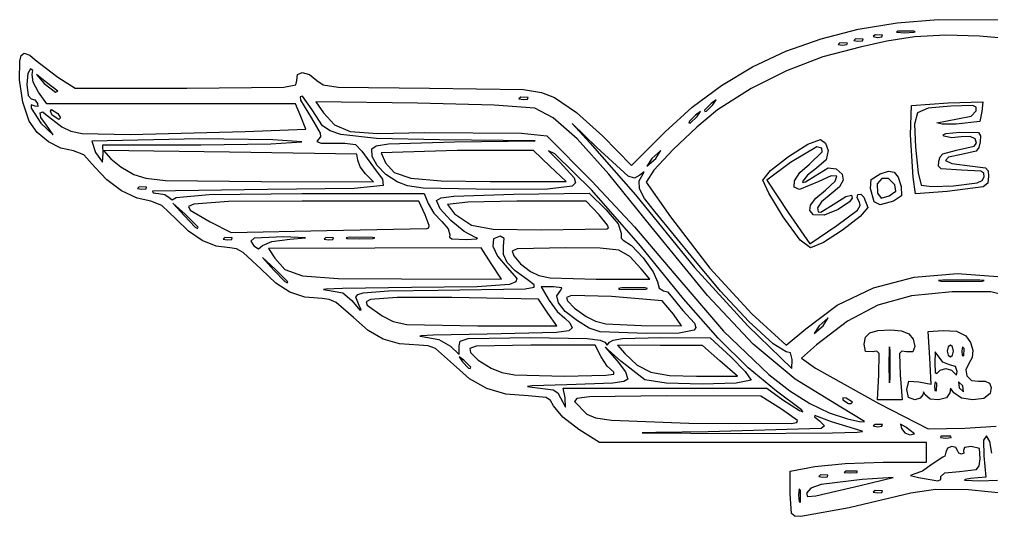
# Model space of a CAD drawing. Extents: x 6 to 135, y 1 to 35.
# Drawn here: x 6.2 to 72.2, y 1.5 to 35.3 of the extents above; entities that cross this region are included whole.
import ezdxf

# ---------------------------------------------------------------- set-up
doc = ezdxf.new("R2010")
doc.units = 0

msp = doc.modelspace()

# ---------------------------------------------------------------- linework, layer by layer
at = {"layer": 'Image'}
for p, q in [((63.166043, 34.58538), (65.817002, 35.022625)), ((65.817002, 35.022625), (68.595132, 35.250844)), ((68.595132, 35.250844), (72.80168, 35.232556)), ((60.644386, 33.939989), (63.166043, 34.58538)), ((65.886242, 34.464492), (65.774509, 34.381658)), ((65.774509, 34.381658), (66.346177, 34.344086)), ((66.944574, 34.459153), (65.886242, 34.464492)), ((66.346177, 34.344086), (66.958518, 34.375684)), ((67.039649, 34.412823), (66.944574, 34.459153)), ((66.944574, 34.459153), (66.944574, 34.459153)), ((66.958518, 34.375684), (67.039649, 34.412823)), ((58.254164, 33.087326), (60.644386, 33.939989)), ((62.98928, 33.928938), (62.874472, 33.8221)), ((62.874472, 33.8221), (63.149133, 33.769086)), ((63.496398, 33.908049), (62.98928, 33.928938)), ((63.149133, 33.769086), (63.460327, 33.801291)), ((65.122496, 33.772184), (63.303472, 33.377923)), ((63.460327, 33.801291), (63.496398, 33.90805)), ((63.496398, 33.90805), (63.496398, 33.908049)), ((64.312195, 34.193521), (64.197387, 34.086683)), ((64.197387, 34.086683), (64.472048, 34.033669)), ((64.819313, 34.172632), (64.312195, 34.193521)), ((64.472048, 34.033669), (64.783242, 34.065874)), ((64.783242, 34.065874), (64.819313, 34.172633)), ((64.819313, 34.172633), (64.819313, 34.172632)), ((66.993438, 34.06142), (65.122496, 33.772184)), ((69.116372, 34.171866), (66.993438, 34.06142)), ((71.406178, 34.113926), (69.116372, 34.171866)), ((73.777735, 33.898007), (71.406178, 34.113926)), ((55.997508, 32.028271), (58.254164, 33.087326)), ((63.303472, 33.377923), (60.77643, 32.709008)), ((61.930948, 33.664355), (61.81614, 33.557517)), ((61.81614, 33.557517), (62.090801, 33.504503)), ((62.438066, 33.643466), (61.930948, 33.664355)), ((62.090801, 33.504503), (62.401995, 33.536708)), ((62.401995, 33.536708), (62.438066, 33.643467)), ((62.438066, 33.643467), (62.438066, 33.643466)), ((6.17684, 31.153673), (6.193214, 32.423094)), ((6.193214, 32.423094), (6.303584, 32.811464)), ((6.303584, 32.811464), (6.488165, 32.954448)), ((6.488165, 32.954448), (6.873333, 32.824592)), ((6.873333, 32.824592), (7.245626, 32.512385)), ((7.245626, 32.512385), (8.78503, 31.321761)), ((60.77643, 32.709008), (58.291511, 31.761077)), ((6.93899, 31.896116), (6.757993, 31.585231)), ((7.076309, 31.782293), (6.93899, 31.896116)), ((7.046578, 31.508633), (7.076309, 31.782293)), ((53.876549, 30.763699), (55.997508, 32.028271)), ((58.291511, 31.761077), (55.889799, 30.55226)), ((6.402513, 29.633149), (6.17684, 31.153673)), ((6.757993, 31.585231), (6.682711, 30.837784)), ((7.109556, 30.99905), (7.046578, 31.508633)), ((8.005626, 30.972895), (7.344168, 31.499242)), ((7.344168, 31.499242), (7.848196, 30.90393)), ((8.78503, 31.321761), (9.961307, 30.573201)), ((24.95759, 30.800271), (25.015601, 31.102367)), ((25.015601, 31.102367), (25.060718, 31.505515)), ((25.060718, 31.505515), (25.391359, 31.639898)), ((25.391359, 31.639898), (25.878757, 31.505515)), ((25.878757, 31.505515), (26.394144, 31.102367)), ((26.394144, 31.102367), (26.820996, 30.806904)), ((6.682711, 30.837784), (6.763326, 30.083998)), ((7.469773, 30.318009), (7.109556, 30.99905)), ((7.848196, 30.90393), (8.619896, 30.308618)), ((8.777326, 30.377583), (8.005626, 30.972895)), ((9.961307, 30.573201), (17.557644, 30.573201)), ((17.557644, 30.573201), (24.137403, 30.64275)), ((24.137403, 30.64275), (24.95759, 30.800271)), ((26.820996, 30.806904), (27.827485, 30.648327)), ((27.827485, 30.648327), (34.041913, 30.570616)), ((34.041913, 30.570616), (40.428591, 30.484132)), ((40.428591, 30.484132), (41.64632, 30.29621)), ((51.893421, 29.294487), (53.876549, 30.763699)), ((55.889799, 30.55226), (53.612377, 29.10069)), ((6.763326, 30.083998), (6.980367, 29.845598)), ((6.980367, 29.845598), (7.229815, 29.784343)), ((7.229815, 29.784343), (7.411566, 29.544186)), ((8.041659, 29.514869), (7.469773, 30.318009)), ((8.619896, 30.308618), (8.777326, 30.377583)), ((8.777326, 30.377583), (8.777326, 30.377583)), ((25.4191, 30.044035), (25.243045, 29.986371)), ((25.243045, 29.986371), (25.266584, 29.764963)), ((25.266584, 29.764963), (26.030582, 28.540411)), ((26.07714, 29.116183), (25.4191, 30.044035)), ((40.235142, 29.960193), (40.120334, 29.853355)), ((40.120334, 29.853355), (40.394995, 29.800341)), ((40.74226, 29.939304), (40.235142, 29.960193)), ((40.394995, 29.800341), (40.706189, 29.832545)), ((40.706189, 29.832545), (40.74226, 29.939305)), ((40.74226, 29.939305), (40.74226, 29.939304)), ((41.64632, 30.29621), (42.533707, 29.938374)), ((42.533707, 29.938374), (44.031963, 28.930544)), ((53.513902, 29.779452), (53.183173, 29.548618)), ((53.283069, 29.448723), (53.513902, 29.779452)), ((6.8337, 28.348488), (6.402513, 29.633149)), ((6.982929, 29.438178), (6.975907, 29.223482)), ((6.975907, 29.223482), (7.632271, 28.212254)), ((7.246202, 29.361363), (6.982929, 29.438178)), ((7.428204, 29.32593), (7.246202, 29.361363)), ((7.411566, 29.544186), (7.428204, 29.32593)), ((16.48954, 29.514869), (8.041659, 29.514869)), ((8.283338, 29.013512), (8.349976, 29.136017)), ((8.349976, 29.136017), (8.794068, 28.859805)), ((24.93742, 29.514869), (16.48954, 29.514869)), ((25.289152, 28.654974), (24.93742, 29.514869)), ((26.778761, 28.022403), (26.07714, 29.116183)), ((33.2359, 29.570664), (26.319339, 29.64716)), ((26.319339, 29.64716), (26.840622, 28.915565)), ((38.42459, 29.435618), (33.2359, 29.570664)), ((41.186911, 29.218356), (38.42459, 29.435618)), ((42.440809, 28.574574), (41.186911, 29.218356)), ((50.050253, 27.621512), (51.893421, 29.294487)), ((53.612377, 29.10069), (52.200358, 27.934235)), ((53.183173, 29.548618), (52.720152, 29.085598)), ((52.720152, 29.085598), (52.759502, 28.988491)), ((52.871994, 29.020227), (53.283069, 29.448723)), ((53.283069, 29.448723), (53.283069, 29.448723)), ((66.714945, 27.404776), (66.798609, 29.394037)), ((66.798609, 29.394037), (69.275166, 29.577541)), ((67.930303, 29.210429), (67.195555, 28.908421)), ((69.472831, 29.352007), (67.930303, 29.210429)), ((69.275166, 29.577541), (71.637837, 29.64716)), ((70.962957, 29.398556), (69.472831, 29.352007)), ((71.180347, 29.280973), (70.962957, 29.398556)), ((71.190337, 29.043556), (71.180347, 29.280973)), ((71.637837, 29.64716), (71.565987, 29.002047)), ((7.577997, 28.910852), (7.767534, 28.961203)), ((7.624776, 28.581383), (7.577997, 28.910852)), ((8.006606, 28.058619), (7.624776, 28.581383)), ((7.767534, 28.961203), (7.953866, 28.8129)), ((7.953866, 28.8129), (9.063958, 27.961656)), ((8.391621, 28.738723), (8.283338, 29.013512)), ((8.847387, 28.456537), (8.391621, 28.738723)), ((8.391621, 28.738723), (8.391621, 28.738723)), ((8.794068, 28.859805), (8.964777, 28.563875)), ((8.964777, 28.563875), (8.847387, 28.456537)), ((25.640883, 27.795079), (25.289152, 28.654974)), ((26.030582, 28.540411), (26.619938, 27.5322)), ((26.840622, 28.915565), (27.590208, 28.083938)), ((44.068887, 27.132347), (42.440809, 28.574574)), ((44.031963, 28.930544), (45.809668, 27.319999)), ((52.124841, 28.754869), (51.696344, 28.343795)), ((51.761716, 28.191954), (52.224737, 28.654974)), ((52.45557, 28.985703), (52.124841, 28.754869)), ((52.224737, 28.654974), (52.45557, 28.985703)), ((52.224737, 28.654974), (52.224737, 28.654974)), ((52.759502, 28.988491), (52.871994, 29.020227)), ((67.195555, 28.908421), (66.999118, 28.134682)), ((68.519676, 28.218856), (69.915764, 28.505979)), ((69.915764, 28.505979), (70.856359, 28.672424)), ((70.856359, 28.672424), (71.190337, 29.043556)), ((71.565987, 29.002047), (71.433695, 28.307267)), ((7.390587, 27.572022), (6.8337, 28.348488)), ((7.632271, 28.212254), (8.472141, 27.398205)), ((8.472141, 27.398205), (8.006606, 28.058619)), ((8.006606, 28.058619), (8.006606, 28.058619)), ((9.063958, 27.961656), (9.669879, 27.661133)), ((21.519603, 27.632474), (25.640883, 27.795079)), ((27.283725, 27.671169), (26.778761, 28.022403)), ((27.590208, 28.083938), (28.656092, 27.645738)), ((45.420448, 26.542001), (43.724778, 28.190448)), ((43.724778, 28.190448), (44.933136, 26.875298)), ((52.200358, 27.934235), (50.601899, 26.406729)), ((51.696344, 28.343795), (51.664608, 28.231303)), ((51.664608, 28.231303), (51.761716, 28.191954)), ((66.999118, 28.134682), (67.071523, 26.577911)), ((68.87519, 28.139156), (68.519676, 28.218856)), ((69.837155, 28.13818), (68.87519, 28.139156)), ((71.433695, 28.307267), (69.837155, 28.13818)), ((8.141989, 26.933859), (7.390587, 27.572022)), ((9.669879, 27.661133), (10.438673, 27.49649)), ((10.438673, 27.49649), (13.69416, 27.435025)), ((18.412557, 27.133622), (11.106199, 26.971004)), ((13.69416, 27.435025), (21.519603, 27.632474)), ((23.39931, 27.075331), (18.412557, 27.133622)), ((26.493603, 27.107731), (26.394805, 26.944964)), ((26.637475, 27.274092), (26.493603, 27.107731)), ((26.619938, 27.5322), (26.637475, 27.274092)), ((28.004072, 27.423793), (27.283725, 27.671169)), ((30.428759, 27.160866), (28.004072, 27.423793)), ((28.656092, 27.645738), (30.531459, 27.503667)), ((34.728508, 27.074135), (30.428759, 27.160866)), ((30.531459, 27.503667), (33.709491, 27.560426)), ((33.709491, 27.560426), (40.282579, 27.52807)), ((40.282579, 27.52807), (42.004541, 27.345408)), ((42.004541, 27.345408), (45.066864, 24.262957)), ((46.231115, 24.729387), (44.068887, 27.132347)), ((45.809668, 27.319999), (47.762714, 25.331282)), ((47.762714, 25.331282), (50.050253, 27.621512)), ((59.744877, 26.770541), (60.598154, 27.083332)), ((60.598154, 27.083332), (60.943319, 26.834313)), ((66.903492, 24.538576), (66.714945, 27.404776)), ((68.953844, 27.409718), (69.115152, 27.490328)), ((69.021275, 27.313256), (68.953844, 27.409718)), ((69.517967, 27.208765), (69.021275, 27.313256)), ((69.115152, 27.490328), (70.086838, 27.5942)), ((70.167549, 27.262601), (69.517967, 27.208765)), ((70.086838, 27.5942), (71.343295, 27.556822)), ((70.766916, 27.300621), (70.167549, 27.262601)), ((71.109978, 27.131509), (70.766916, 27.300621)), ((71.2025, 26.850104), (71.109978, 27.131509)), ((71.343295, 27.556822), (71.48029, 27.348348)), ((71.48029, 27.348348), (71.456738, 26.932743)), ((8.994215, 26.496814), (8.141989, 26.933859)), ((9.853579, 26.323706), (8.994215, 26.496814)), ((11.106199, 26.971004), (11.34276, 26.209075)), ((11.863088, 26.141436), (11.84208, 26.736747)), ((11.84208, 26.736747), (18.499992, 26.736747)), ((18.499992, 26.736747), (23.260656, 26.795038)), ((23.260656, 26.795038), (25.357101, 26.935185)), ((25.357101, 26.935185), (23.39931, 27.075331)), ((26.394805, 26.944964), (26.683724, 26.844448)), ((26.683724, 26.844448), (28.293162, 26.849077)), ((28.293162, 26.849077), (29.022505, 26.763662)), ((29.022505, 26.763662), (29.449969, 26.292227)), ((30.127569, 26.453013), (30.411926, 26.66376)), ((30.138241, 25.929249), (30.127569, 26.453013)), ((30.411926, 26.66376), (31.255556, 26.798314)), ((31.255556, 26.798314), (35.746973, 26.935566)), ((41.210792, 27.012669), (34.728508, 27.074135)), ((35.746973, 26.935566), (41.210792, 27.012669)), ((44.933136, 26.875298), (48.046687, 23.340035)), ((47.537049, 24.5896), (45.420448, 26.542001)), ((58.42801, 25.937564), (59.744877, 26.770541)), ((60.353353, 26.604456), (58.559495, 25.533963)), ((60.701189, 26.511738), (60.353353, 26.604456)), ((60.724795, 26.257723), (60.701189, 26.511738)), ((60.943319, 26.834313), (61.118985, 26.33761)), ((67.071523, 26.577911), (67.235724, 24.828661)), ((69.846988, 26.357008), (71.049391, 26.643499)), ((71.049391, 26.643499), (71.2025, 26.850104)), ((71.375621, 26.54241), (71.190114, 26.305653)), ((71.456738, 26.932743), (71.375621, 26.54241)), ((10.549924, 26.049797), (9.853579, 26.323706)), ((11.315088, 25.199228), (10.549924, 26.049797)), ((11.34276, 26.209075), (11.827372, 25.546124)), ((11.827372, 25.546124), (11.863088, 26.141436)), ((11.863088, 26.141436), (11.863088, 26.141436)), ((20.459654, 26.235141), (11.879332, 26.354264)), ((11.879332, 26.354264), (12.389872, 25.780536)), ((12.389872, 25.780536), (13.061326, 25.232581)), ((29.10612, 26.095654), (20.459654, 26.235141)), ((29.172265, 25.678416), (29.10612, 26.095654)), ((29.449969, 26.292227), (30.424121, 24.972312)), ((30.473213, 25.322181), (30.138241, 25.929249)), ((35.929377, 26.339873), (30.759763, 26.190187)), ((30.759763, 26.190187), (31.04518, 25.507198)), ((41.098992, 26.339873), (35.929377, 26.339873)), ((42.213223, 25.288157), (41.098992, 26.339873)), ((42.554143, 26.117406), (42.132354, 26.328149)), ((42.132354, 26.328149), (42.864436, 25.564153)), ((45.077688, 23.658329), (42.554143, 26.117406)), ((49.148282, 25.810707), (48.801683, 25.281541)), ((48.801683, 25.281541), (49.412865, 25.810707)), ((49.759463, 26.339873), (49.148282, 25.810707)), ((50.601899, 26.406729), (49.293436, 24.999214)), ((49.412865, 25.810707), (49.759463, 26.339873)), ((49.412865, 25.810707), (49.412865, 25.810707)), ((57.2189, 24.987668), (58.42801, 25.937564)), ((59.859255, 25.410619), (60.724795, 26.257723)), ((61.118985, 26.33761), (60.98362, 25.707157)), ((68.642876, 25.61227), (68.732677, 25.914491)), ((68.732677, 25.914491), (68.931478, 26.119675)), ((68.931478, 26.119675), (69.846988, 26.357008)), ((69.305229, 25.896649), (69.099897, 25.673201)), ((70.18263, 26.07529), (69.305229, 25.896649)), ((71.190114, 26.305653), (70.18263, 26.07529)), ((12.107828, 24.348636), (11.315088, 25.199228)), ((13.061326, 25.232581), (13.958743, 24.720819)), ((29.327708, 25.242681), (29.172265, 25.678416)), ((29.701431, 24.752375), (29.327708, 25.242681)), ((31.065463, 24.719267), (30.473213, 25.322181)), ((31.04518, 25.507198), (31.630955, 24.858158)), ((43.327456, 24.23644), (42.213223, 25.288157)), ((42.864436, 25.564153), (43.864427, 24.487803)), ((58.559495, 25.533963), (56.95348, 24.33826)), ((59.210218, 24.839064), (59.859255, 25.410619)), ((60.343855, 25.14925), (59.715536, 24.666447)), ((60.249145, 24.629156), (61.120743, 25.166447)), ((60.98362, 25.707157), (60.343855, 25.14925)), ((61.120743, 25.166447), (61.673789, 25.104424)), ((61.673789, 25.104424), (62.072676, 24.733857)), ((68.63421, 25.282189), (68.642876, 25.61227)), ((68.808016, 25.103891), (68.63421, 25.282189)), ((70.183628, 25.016958), (68.808016, 25.103891)), ((69.099897, 25.673201), (69.534389, 25.465596)), ((69.534389, 25.465596), (70.576462, 25.334483)), ((70.576462, 25.334483), (71.813659, 25.167636)), ((71.813659, 25.167636), (71.997387, 24.960541)), ((13.958743, 24.720819), (14.754453, 24.461066)), ((14.754453, 24.461066), (16.09177, 24.313635)), ((30.230597, 24.22321), (29.701431, 24.752375)), ((30.424121, 24.972312), (30.835925, 24.387985)), ((31.847972, 24.207968), (31.065463, 24.719267)), ((31.630955, 24.858158), (32.771129, 24.473731)), ((32.771129, 24.473731), (34.829055, 24.289283)), ((43.864427, 24.487803), (43.964548, 24.15562)), ((49.087465, 21.203408), (46.231115, 24.729387)), ((47.97218, 24.459667), (47.537049, 24.5896)), ((48.330861, 24.676641), (47.97218, 24.459667)), ((48.276434, 24.277838), (48.55297, 24.758584)), ((48.624151, 24.889871), (48.330861, 24.676641)), ((48.55297, 24.758584), (48.624151, 24.889871)), ((49.293436, 24.999214), (48.751407, 24.192732)), ((56.688897, 24.32412), (57.2189, 24.987668)), ((58.850663, 24.282695), (59.210218, 24.839064)), ((59.715536, 24.666447), (59.383908, 24.248749)), ((59.588428, 24.207318), (60.249145, 24.629156)), ((61.330776, 24.625746), (60.50152, 24.244206)), ((61.716967, 24.602619), (61.330776, 24.625746)), ((61.604807, 24.250525), (61.716967, 24.602619)), ((62.072676, 24.733857), (62.148774, 24.327432)), ((64.04996, 24.372855), (64.662818, 24.767465)), ((64.770454, 24.445711), (64.468102, 24.086526)), ((64.662818, 24.767465), (65.222746, 24.936603)), ((65.221961, 24.451054), (64.770454, 24.445711)), ((65.651879, 24.019989), (65.221961, 24.451054)), ((65.222746, 24.936603), (65.610106, 24.870532)), ((65.610106, 24.870532), (65.880756, 24.535176)), ((65.880756, 24.535176), (66.090555, 23.896457)), ((67.072325, 23.398737), (66.903492, 24.538576)), ((67.235724, 24.828661), (67.438627, 23.988288)), ((71.507696, 24.935552), (70.183628, 25.016958)), ((71.710385, 24.795152), (71.507696, 24.935552)), ((71.593268, 24.316999), (71.720884, 24.553938)), ((71.720884, 24.553938), (71.710385, 24.795152)), ((72.034711, 24.598576), (71.979119, 24.13422)), ((71.997387, 24.960541), (72.034711, 24.598576)), ((13.117616, 23.612976), (12.107828, 24.348636)), ((14.306009, 23.874784), (14.191201, 23.767946)), ((14.813126, 23.853895), (14.306009, 23.874784)), ((14.777056, 23.747137), (14.813126, 23.853896)), ((14.813126, 23.853896), (14.813126, 23.853895)), ((16.09177, 24.313635), (22.623837, 24.22902)), ((22.623837, 24.22902), (30.230597, 24.22321)), ((30.901966, 23.974662), (28.921794, 23.757656)), ((30.835925, 24.387985), (30.901966, 23.974662)), ((32.554443, 23.933334), (31.847972, 24.207968)), ((33.602545, 23.778265), (32.554443, 23.933334)), ((34.829055, 24.289283), (38.168087, 24.240181)), ((38.168087, 24.240181), (43.327456, 24.23644)), ((43.729943, 23.93208), (42.052129, 23.724866)), ((43.964548, 24.15562), (43.729943, 23.93208)), ((45.066864, 24.262957), (47.970915, 21.15332)), ((48.302975, 23.741881), (48.276434, 24.277838)), ((48.751407, 24.192732), (50.405051, 21.826556)), ((57.093343, 23.435095), (56.688897, 24.32412)), ((56.95348, 24.33826), (58.421853, 22.133765)), ((58.827418, 23.861145), (58.850663, 24.282695)), ((59.187312, 23.694043), (58.827418, 23.861145)), ((60.50152, 24.244206), (59.187312, 23.694043)), ((59.383908, 24.248749), (59.414948, 24.163884)), ((59.414948, 24.163884), (59.588428, 24.207318)), ((60.939011, 23.645165), (61.604807, 24.250525)), ((61.901994, 23.884693), (61.332244, 23.405188)), ((62.148774, 24.327432), (61.901994, 23.884693)), ((64.000448, 23.755622), (64.04996, 24.372855)), ((64.468102, 24.086526), (64.485653, 23.456061)), ((65.721766, 23.587234), (65.651879, 24.019989)), ((65.651879, 24.019989), (65.651879, 24.019989)), ((66.090555, 23.896457), (66.110122, 23.254651)), ((67.438627, 23.988288), (68.183568, 23.895323)), ((68.183568, 23.895323), (69.650964, 23.943032)), ((71.652138, 23.866199), (69.222789, 23.566283)), ((69.650964, 23.943032), (71.261609, 24.15269)), ((71.261609, 24.15269), (71.593268, 24.316999)), ((71.979119, 24.13422), (71.652138, 23.866199)), ((14.17385, 23.095708), (13.117616, 23.612976)), ((14.191201, 23.767946), (14.465861, 23.714932)), ((14.465861, 23.714932), (14.777056, 23.747137)), ((23.037521, 23.702331), (15.207217, 23.575505)), ((15.207217, 23.575505), (15.267882, 23.472361)), ((15.267882, 23.472361), (15.618821, 23.42946)), ((15.618821, 23.42946), (16.06488, 23.344967)), ((16.06488, 23.344967), (16.354239, 23.141824)), ((16.354239, 23.141824), (16.557273, 22.986478)), ((16.557273, 22.986478), (16.819644, 23.141824)), ((16.819644, 23.141824), (19.074767, 23.358723)), ((19.074767, 23.358723), (25.395278, 23.42946)), ((28.921794, 23.757656), (23.037521, 23.702331)), ((25.395278, 23.42946), (33.683273, 23.42946)), ((38.422129, 23.694043), (33.602545, 23.778265)), ((33.683273, 23.42946), (33.94719, 22.735309)), ((34.524801, 22.951261), (34.827399, 23.120816)), ((34.827399, 23.120816), (35.701846, 23.239075)), ((35.701846, 23.239075), (39.761409, 23.369203)), ((42.052129, 23.724866), (38.422129, 23.694043)), ((39.761409, 23.369203), (44.882923, 23.441237)), ((44.882923, 23.441237), (46.036188, 22.310871)), ((48.366325, 19.860191), (45.077688, 23.658329)), ((48.046687, 23.340035), (52.037317, 18.402383)), ((48.656532, 23.074956), (48.302975, 23.741881)), ((58.065734, 21.833806), (57.093343, 23.435095)), ((60.289153, 23.09849), (60.939011, 23.645165)), ((61.332244, 23.405188), (60.670967, 22.858024)), ((61.642232, 22.794722), (62.331469, 23.228722)), ((62.331469, 23.228722), (62.721586, 23.305792)), ((62.721586, 23.305792), (62.761081, 23.107103)), ((63.103449, 23.128439), (63.147863, 23.362046)), ((63.25558, 22.825708), (63.103449, 23.128439)), ((63.147863, 23.362046), (63.339438, 23.375185)), ((63.339438, 23.375185), (63.562378, 23.168877)), ((63.562378, 23.168877), (63.828588, 22.460498)), ((64.258935, 22.852689), (64.000448, 23.755622)), ((64.485653, 23.456061), (64.729177, 23.102455)), ((64.729177, 23.102455), (65.272949, 23.255209)), ((65.272949, 23.255209), (65.721766, 23.587234)), ((66.110122, 23.254651), (65.56289, 22.904271)), ((69.222789, 23.566283), (67.072325, 23.398737)), ((15.105927, 22.900294), (14.17385, 23.095708)), ((15.84861, 22.600318), (15.105927, 22.900294)), ((16.800278, 21.700426), (15.84861, 22.600318)), ((17.464468, 21.990898), (16.604573, 22.768003)), ((16.604573, 22.768003), (17.381678, 21.908108)), ((18.02699, 22.70803), (17.67432, 22.538813)), ((17.67432, 22.538813), (17.786047, 22.291825)), ((20.388602, 22.87177), (18.02699, 22.70803)), ((25.397051, 22.900294), (20.388602, 22.87177)), ((33.307587, 22.900294), (25.397051, 22.900294)), ((33.749184, 21.974254), (33.307587, 22.900294)), ((33.94719, 22.735309), (34.33088, 22.089869)), ((34.764309, 22.390247), (34.524801, 22.951261)), ((36.64141, 22.834619), (35.257674, 22.676718)), ((35.257674, 22.676718), (35.748988, 22.033364)), ((39.968265, 22.900294), (36.64141, 22.834619)), ((44.678859, 22.900294), (39.968265, 22.900294)), ((45.576411, 21.974254), (44.678859, 22.900294)), ((49.361041, 22.201307), (48.656532, 23.074956)), ((59.890947, 22.257421), (59.939646, 22.635586)), ((59.939646, 22.635586), (60.289153, 23.09849)), ((60.670967, 22.858024), (60.394867, 22.437274)), ((60.638835, 22.146512), (61.642232, 22.794722)), ((62.586743, 22.859839), (61.817517, 22.334496)), ((62.761081, 23.107103), (62.586743, 22.859839)), ((63.11139, 22.291928), (63.313998, 22.597477)), ((63.313998, 22.597477), (63.25558, 22.825708)), ((63.828588, 22.460498), (63.308452, 21.854223)), ((64.656009, 22.649817), (64.258935, 22.852689)), ((64.258935, 22.852689), (64.258935, 22.852689)), ((65.56289, 22.904271), (64.656009, 22.649817)), ((17.381678, 21.908108), (18.124659, 21.142325)), ((18.324363, 21.131004), (17.464468, 21.990898)), ((17.786047, 22.291825), (19.139606, 21.505905)), ((34.016843, 21.255203), (33.749184, 21.974254)), ((34.33088, 22.089869), (34.882766, 21.512831)), ((35.49606, 21.584091), (34.764309, 22.390247)), ((35.748988, 22.033364), (36.897253, 21.279765)), ((46.144329, 21.280299), (45.576411, 21.974254)), ((46.036188, 22.310871), (46.859217, 21.353549)), ((52.022471, 18.931549), (49.361041, 22.201307)), ((50.405051, 21.826556), (53.0895, 18.339539)), ((59.21946, 20.258145), (58.065734, 21.833806)), ((58.065734, 21.833806), (58.065734, 21.833806)), ((58.421853, 22.133765), (59.890227, 20.00213)), ((60.143515, 21.96496), (59.890947, 22.257421)), ((60.855807, 21.959594), (60.143515, 21.96496)), ((60.394867, 22.437274), (60.44663, 22.181602)), ((60.44663, 22.181602), (60.638835, 22.146512)), ((61.817517, 22.334496), (60.855807, 21.959594)), ((61.718954, 21.237941), (63.11139, 22.291928)), ((63.308452, 21.854223), (62.113037, 20.933876)), ((17.672986, 20.853125), (16.800278, 21.700426)), ((18.124659, 21.142325), (18.278933, 21.053475)), ((19.139606, 21.505905), (20.573318, 20.772973)), ((33.992093, 21.091461), (34.016843, 21.255203)), ((34.882766, 21.512831), (35.315979, 21.032475)), ((36.402578, 20.834314), (35.49606, 21.584091)), ((36.897253, 21.279765), (38.35732, 21.006631)), ((46.196893, 21.094586), (46.144329, 21.280299)), ((46.859217, 21.353549), (47.06916, 20.717484)), ((47.970915, 21.15332), (50.652714, 18.005509)), ((52.930033, 16.495393), (49.087465, 21.203408)), ((59.890227, 20.00213), (61.718954, 21.237941)), ((18.591242, 20.234029), (17.672986, 20.853125)), ((18.278933, 21.053475), (18.324363, 21.131004)), ((18.324363, 21.131004), (18.324363, 21.131004)), ((20.573318, 20.772973), (27.055601, 20.898544)), ((27.055601, 20.898544), (33.864333, 21.036164)), ((33.864333, 21.036164), (33.992093, 21.091461)), ((33.864333, 21.036164), (33.864333, 21.036164)), ((35.315979, 21.032475), (35.414353, 20.619484)), ((35.414353, 20.619484), (35.406677, 20.445484)), ((37.166387, 20.442436), (36.402578, 20.834314)), ((38.35732, 21.006631), (41.659747, 20.957359)), ((38.850201, 20.519047), (38.399723, 20.334721)), ((39.110703, 20.3667), (38.850201, 20.519047)), ((41.659747, 20.957359), (46.091335, 21.023505)), ((46.091335, 21.023504), (46.196893, 21.094586)), ((46.091335, 21.023505), (46.091335, 21.023504)), ((47.06916, 20.717484), (47.057768, 20.390476)), ((62.113037, 20.933876), (60.802387, 20.09304)), ((19.534151, 19.85435), (18.591242, 20.234029)), ((20.480821, 19.725298), (19.534151, 19.85435)), ((20.126835, 20.435205), (20.012027, 20.328367)), ((20.012027, 20.328367), (20.286687, 20.275353)), ((20.633952, 20.414316), (20.126835, 20.435205)), ((20.286687, 20.275353), (20.597882, 20.307558)), ((20.597882, 20.307558), (20.633952, 20.414317)), ((20.633952, 20.414317), (20.633952, 20.414316)), ((22.129402, 20.388877), (21.910892, 20.193984)), ((21.910892, 20.193984), (22.1072, 19.864671)), ((22.1072, 19.864671), (22.410003, 19.667438)), ((24.12314, 20.469019), (22.129402, 20.388877)), ((22.410003, 19.667438), (22.686607, 19.882867)), ((22.686607, 19.882867), (23.330778, 20.160528)), ((23.330778, 20.160528), (24.542063, 20.32673)), ((25.625231, 20.413064), (24.12314, 20.469019)), ((24.542063, 20.326729), (25.625231, 20.413064)), ((24.542063, 20.32673), (24.542063, 20.326729)), ((27.005992, 20.435205), (26.891185, 20.328367)), ((26.891185, 20.328367), (27.165845, 20.275353)), ((27.51311, 20.414316), (27.005992, 20.435205)), ((27.165845, 20.275353), (27.47704, 20.307558)), ((27.47704, 20.307558), (27.51311, 20.414317)), ((27.51311, 20.414317), (27.51311, 20.414316)), ((28.581692, 20.446214), (28.371235, 20.404431)), ((28.371235, 20.404431), (28.437373, 20.369808)), ((28.437373, 20.369808), (29.304557, 20.33645)), ((30.16919, 20.443516), (28.581692, 20.446214)), ((29.304557, 20.33645), (30.213386, 20.366788)), ((30.324602, 20.401109), (30.16919, 20.443516)), ((30.16919, 20.443516), (30.16919, 20.443516)), ((30.213386, 20.366788), (30.324602, 20.401109)), ((35.406677, 20.445484), (35.56722, 20.339073)), ((35.56722, 20.339073), (36.522746, 20.290496)), ((36.522746, 20.290496), (37.226808, 20.349991)), ((37.302718, 20.394588), (37.166387, 20.442436)), ((37.226808, 20.349991), (37.302718, 20.394588)), ((38.399723, 20.334721), (38.343983, 19.850267)), ((38.343983, 19.850267), (38.660039, 19.168467)), ((39.057544, 19.284196), (39.06781, 19.846928)), ((39.06781, 19.846928), (39.110703, 20.3667)), ((47.057768, 20.390476), (47.199295, 20.254464)), ((47.199295, 20.254464), (47.768334, 19.892955)), ((47.768334, 19.892955), (48.550216, 19.053417)), ((51.288393, 16.26491), (48.366325, 19.860191)), ((59.936548, 19.725298), (59.21946, 20.258145)), ((60.802387, 20.09304), (59.936548, 19.725298)), ((20.91548, 19.655404), (20.480821, 19.725298)), ((21.373189, 19.417834), (20.91548, 19.655404)), ((22.602026, 18.272353), (21.373189, 19.417834)), ((30.321064, 19.708095), (23.098748, 19.688532)), ((23.098748, 19.688532), (23.527583, 19.034046)), ((37.54338, 19.727659), (30.321064, 19.708095)), ((38.237062, 18.668146), (37.54338, 19.727659)), ((38.660039, 19.168467), (39.324947, 18.392105)), ((39.317592, 18.725172), (39.057544, 19.284196)), ((40.006759, 19.654787), (39.663269, 19.493163)), ((39.663269, 19.493163), (39.763163, 19.181974)), ((39.763163, 19.181974), (40.216158, 18.647258)), ((43.299249, 19.725298), (40.006759, 19.654787)), ((45.630928, 19.710187), (43.299249, 19.725298)), ((46.907438, 19.566667), (45.630928, 19.710187)), ((47.659774, 19.147459), (46.907438, 19.566667)), ((23.549877, 18.286736), (22.689982, 19.063841)), ((22.689982, 19.063841), (23.467087, 18.203946)), ((23.527583, 19.034046), (24.213246, 18.251927)), ((38.930745, 17.608633), (38.237062, 18.668146)), ((39.856204, 18.158229), (39.317592, 18.725172)), ((40.216158, 18.647258), (40.896949, 18.124631)), ((48.41893, 18.305287), (47.659774, 19.147459)), ((48.550216, 19.053417), (49.242279, 18.103336)), ((53.806561, 16.791258), (52.022471, 18.931549)), ((23.591557, 17.333218), (22.602026, 18.272353)), ((23.467087, 18.203946), (24.210068, 17.438163)), ((24.409772, 17.426842), (23.549877, 18.286736)), ((24.213246, 18.251927), (25.417752, 17.83077)), ((39.324947, 18.392105), (39.96883, 17.644576)), ((40.681626, 17.571741), (39.856204, 18.158229)), ((40.896949, 18.124631), (41.462647, 17.857396)), ((41.462647, 17.857396), (42.233864, 17.701327)), ((49.01249, 17.608644), (48.41893, 18.305287)), ((49.242279, 18.103336), (49.541857, 17.410197)), ((50.652714, 18.005509), (54.025069, 14.06338)), ((52.037317, 18.402383), (55.673661, 14.425257)), ((53.0895, 18.339539), (55.952916, 15.236776)), ((66.968277, 17.733941), (69.918047, 17.980049)), ((69.918047, 17.980049), (73.26165, 17.727472)), ((24.544424, 16.721431), (23.591557, 17.333218)), ((24.210068, 17.438163), (24.364342, 17.349313)), ((24.364342, 17.349313), (24.409772, 17.426842)), ((24.409772, 17.426842), (24.409772, 17.426842)), ((25.417752, 17.83077), (27.828597, 17.657545)), ((27.828597, 17.657545), (32.133277, 17.619227)), ((32.133277, 17.619227), (38.930745, 17.608633)), ((39.483533, 17.249114), (37.290278, 17.084753)), ((39.903503, 17.410397), (39.483533, 17.249114)), ((39.96883, 17.644576), (39.903503, 17.410397)), ((41.14506, 17.215465), (40.681626, 17.571741)), ((41.144646, 17.047384), (41.14506, 17.215465)), ((42.233864, 17.701327), (45.376225, 17.609623)), ((45.376225, 17.609623), (49.01249, 17.608644)), ((49.541857, 17.410197), (49.65481, 16.980799)), ((64.209643, 17.00635), (66.968277, 17.733941)), ((68.925861, 17.53853), (68.636215, 17.500052)), ((68.636215, 17.500052), (68.77662, 17.468542)), ((68.77662, 17.468542), (70.18263, 17.439432)), ((71.4394, 17.53853), (68.925861, 17.53853)), ((70.18263, 17.439432), (71.588641, 17.468542)), ((71.729046, 17.500052), (71.4394, 17.53853)), ((71.4394, 17.53853), (71.4394, 17.53853)), ((71.588641, 17.468542), (71.729046, 17.500052)), ((25.561099, 16.388815), (24.544424, 16.721431)), ((27.005639, 16.926464), (26.840105, 16.905532)), ((26.840105, 16.905532), (26.967591, 16.885165)), ((26.967591, 16.885165), (28.147763, 16.679203)), ((28.119913, 16.967636), (27.005639, 16.926464)), ((32.810282, 17.030525), (28.119913, 16.967636)), ((28.147763, 16.679203), (28.759624, 16.140359)), ((29.030448, 16.383325), (29.164828, 16.560246)), ((29.164828, 16.560246), (29.541935, 16.682806)), ((29.541935, 16.682806), (31.252728, 16.808548)), ((31.252728, 16.808548), (34.619627, 16.847958)), ((37.290278, 17.084753), (32.810282, 17.030525)), ((34.619627, 16.847958), (40.549334, 16.947177)), ((40.549334, 16.947177), (41.144646, 17.047384)), ((42.476486, 17.075417), (41.625513, 17.079467)), ((41.625513, 17.079467), (42.175925, 16.146591)), ((43.028935, 17.016483), (42.476486, 17.075417)), ((42.694011, 16.475803), (42.970695, 16.845275)), ((42.970695, 16.845275), (43.028935, 17.016483)), ((47.102502, 17.006635), (46.892045, 16.964851)), ((46.892045, 16.964851), (46.958183, 16.930227)), ((46.958183, 16.930227), (47.825367, 16.89687)), ((48.69, 17.003937), (47.102502, 17.006635)), ((47.825367, 16.89687), (48.734196, 16.927208)), ((48.69, 17.003935), (48.69, 17.003937)), ((48.845412, 16.961529), (48.69, 17.003935)), ((48.734196, 16.927208), (48.845412, 16.961529)), ((49.65481, 16.980799), (49.942031, 16.814885)), ((49.942031, 16.814885), (50.222324, 16.748079)), ((50.222324, 16.748079), (50.338905, 16.587462)), ((50.338905, 16.587462), (51.262128, 15.462984)), ((55.743378, 14.731587), (53.806561, 16.791258)), ((61.730479, 15.829397), (64.209643, 17.00635)), ((69.565139, 16.749851), (66.795481, 16.458657)), ((72.17529, 16.743765), (69.565139, 16.749851)), ((74.459924, 16.171585), (72.17529, 16.743765)), ((26.742052, 16.287195), (25.561099, 16.388815)), ((27.23038, 16.229523), (26.742052, 16.287195)), ((27.696917, 16.025881), (27.23038, 16.229523)), ((28.884793, 14.986304), (27.696917, 16.025881)), ((28.759624, 16.140359), (29.316393, 15.503806)), ((29.261467, 15.822699), (29.030448, 16.383325)), ((30.033628, 16.215811), (29.746587, 16.057662)), ((29.746587, 16.057662), (29.811375, 15.828609)), ((31.833733, 16.364595), (30.033628, 16.215811)), ((35.552753, 16.365353), (31.833733, 16.364595)), ((41.440733, 16.233062), (35.552753, 16.365353)), ((42.079503, 15.293533), (41.440733, 16.233062)), ((42.175925, 16.146591), (42.711232, 15.409299)), ((42.798515, 15.986089), (42.694011, 16.475803)), ((43.268316, 15.405741), (42.798515, 15.986089)), ((43.684177, 16.48123), (43.35277, 16.364714)), ((43.35277, 16.364714), (43.410601, 16.118352)), ((43.410601, 16.118352), (43.890966, 15.621072)), ((46.404829, 16.412027), (43.684177, 16.48123)), ((49.852041, 16.127284), (46.404829, 16.412027)), ((50.609185, 15.219386), (49.852041, 16.127284)), ((53.655928, 13.580515), (51.288393, 16.26491)), ((56.034972, 13.185716), (52.930033, 16.495393)), ((66.795481, 16.458657), (64.500771, 15.824489)), ((29.407846, 15.516949), (29.261467, 15.822699)), ((29.261467, 15.822699), (29.261467, 15.822699)), ((29.316393, 15.503806), (29.407846, 15.516949)), ((29.811375, 15.828609), (30.825909, 15.112595)), ((42.681839, 14.433628), (42.079503, 15.293533)), ((42.711232, 15.409299), (43.225332, 14.946658)), ((44.087523, 14.764367), (43.268316, 15.405741)), ((43.890966, 15.621072), (44.687323, 15.066198)), ((51.168688, 14.433639), (50.609185, 15.219386)), ((51.262128, 15.462984), (52.04792, 14.602794)), ((55.952916, 15.236776), (58.283068, 13.110722)), ((59.619117, 14.235201), (61.730479, 15.829397)), ((64.500771, 15.824489), (62.432681, 14.750096)), ((29.874808, 14.109751), (28.884793, 14.986304)), ((30.825909, 15.112595), (31.564462, 14.727616)), ((31.564462, 14.727616), (32.506795, 14.526731)), ((43.225332, 14.946658), (43.57775, 14.644203)), ((43.57775, 14.644203), (43.72433, 14.292037)), ((44.883127, 14.267519), (44.087523, 14.764367)), ((44.687323, 15.066198), (45.313626, 14.757626)), ((45.313626, 14.757626), (46.01553, 14.574026)), ((46.01553, 14.574026), (48.438694, 14.451975)), ((52.04792, 14.602794), (52.148459, 14.327494)), ((57.383222, 13.203615), (55.743378, 14.731587)), ((62.432681, 14.750096), (60.342884, 13.138228)), ((61.136532, 14.962804), (60.525351, 14.433638)), ((60.789934, 14.433638), (61.136532, 14.962804)), ((30.88312, 13.531047), (29.874808, 14.109751)), ((32.506795, 14.526731), (37.316114, 14.436141)), ((37.316114, 14.436141), (42.681839, 14.433628)), ((42.667895, 13.966865), (37.96965, 13.856781)), ((43.508001, 14.091724), (42.667895, 13.966865)), ((43.72433, 14.292037), (43.508001, 14.091724)), ((45.637949, 14.012207), (44.883127, 14.267519)), ((48.781308, 13.904472), (45.637949, 14.012207)), ((48.438694, 14.451975), (51.168688, 14.433639)), ((50.996764, 13.942432), (48.781308, 13.904472)), ((52.02255, 14.135575), (50.996764, 13.942432)), ((52.148459, 14.327494), (52.02255, 14.135575)), ((54.025069, 14.06338), (57.090185, 11.119278)), ((55.673661, 14.425257), (58.652519, 11.523224)), ((58.283068, 13.110722), (59.619117, 14.235201)), ((60.525351, 14.433638), (60.178752, 13.904472)), ((60.178752, 13.904472), (60.789934, 14.433638)), ((60.789934, 14.433638), (60.789934, 14.433638)), ((63.65563, 13.657448), (63.95332, 13.960595)), ((63.95332, 13.960595), (64.51358, 14.12167)), ((64.51358, 14.12167), (65.38886, 14.169055)), ((65.38886, 14.169055), (66.101308, 14.098669)), ((66.101308, 14.098669), (66.606705, 13.886184)), ((66.606705, 13.886184), (66.907872, 13.529607)), ((67.933675, 14.036764), (68.951814, 14.120428)), ((68.026901, 12.252026), (67.933675, 14.036764)), ((68.951814, 14.120428), (69.842466, 14.070628)), ((69.842466, 14.070628), (70.473166, 13.748693)), ((32.001413, 13.211445), (30.88312, 13.531047)), ((33.321369, 13.112199), (32.001413, 13.211445)), ((33.478302, 13.750831), (33.389593, 13.729041)), ((33.389593, 13.729041), (33.537885, 13.7077)), ((34.294014, 13.793316), (33.478302, 13.750831)), ((33.537885, 13.7077), (34.677923, 13.49142)), ((37.96965, 13.856781), (34.294014, 13.793316)), ((34.677923, 13.49142), (35.456112, 13.047812)), ((36.051423, 13.064603), (36.134053, 13.39489)), ((36.134053, 13.39489), (36.67783, 13.565933)), ((36.67783, 13.565933), (40.924161, 13.639888)), ((40.924161, 13.639888), (44.759277, 13.567158)), ((44.759277, 13.567158), (45.628927, 13.465049)), ((45.628927, 13.465049), (45.951238, 13.30916)), ((45.951238, 13.30916), (46.105577, 13.110722)), ((46.105577, 13.110722), (46.259917, 13.30916)), ((46.259917, 13.30916), (46.513101, 13.461482)), ((46.513101, 13.461482), (47.143265, 13.562174)), ((47.143265, 13.562174), (49.765641, 13.629802)), ((49.765641, 13.629802), (53.117027, 13.619716)), ((53.117027, 13.619716), (54.506088, 12.323858)), ((55.690815, 11.570401), (53.655928, 13.580515)), ((63.568055, 13.183848), (63.65563, 13.657448)), ((66.907872, 13.529607), (67.007634, 13.026947)), ((70.473166, 13.748693), (70.804542, 13.305262)), ((70.804542, 13.305262), (70.956755, 12.787514)), ((33.947413, 13.070257), (33.321369, 13.112199)), ((34.449884, 12.892194), (33.947413, 13.070257)), ((35.666415, 11.802476), (34.449884, 12.892194)), ((35.456112, 13.047812), (36.051423, 12.489315)), ((36.051423, 12.489315), (36.051423, 13.064603)), ((37.210387, 13.041073), (36.771512, 12.892355)), ((36.771512, 12.892355), (36.828398, 12.612902)), ((36.828398, 12.612902), (37.34907, 12.096724)), ((40.930106, 13.110722), (37.210387, 13.041073)), ((45.298239, 13.110722), (40.930106, 13.110722)), ((45.701903, 12.330123), (45.298239, 13.110722)), ((47.031967, 12.017529), (45.973984, 12.978431)), ((45.973984, 12.978431), (46.801047, 12.05239)), ((49.702586, 13.102817), (46.817311, 13.110701)), ((46.817311, 13.110701), (47.321339, 12.543652)), ((52.587861, 13.094932), (49.702586, 13.102817)), ((53.778484, 12.05239), (52.587861, 13.094932)), ((58.889431, 10.809594), (56.034972, 13.185716)), ((58.276395, 12.65842), (57.383222, 13.203615)), ((58.575803, 12.584453), (58.276395, 12.65842)), ((58.67327, 12.142616), (58.575803, 12.584453)), ((60.342884, 13.138228), (59.317342, 12.239691)), ((63.675063, 12.675739), (63.568055, 13.183848)), ((64.12351, 12.665093), (63.675063, 12.675739)), ((64.43119, 12.708183), (64.12351, 12.665093)), ((64.584895, 12.546517), (64.43119, 12.708183)), ((65.274995, 12.897816), (65.244509, 11.787807)), ((65.307996, 13.008662), (65.274995, 12.897816)), ((65.348294, 12.779994), (65.307996, 13.008662)), ((65.348294, 10.795621), (65.348294, 12.779994)), ((65.348294, 12.779994), (65.348294, 12.779994)), ((66.129394, 12.714407), (65.977094, 12.556706)), ((65.977094, 12.556706), (66.016157, 11.110724)), ((66.443498, 12.667363), (66.129394, 12.714407)), ((66.887147, 12.659655), (66.443498, 12.667363)), ((67.007634, 13.026947), (66.887147, 12.659655)), ((68.408913, 12.673921), (68.368208, 11.920099)), ((68.603377, 12.383119), (68.408913, 12.673921)), ((69.27726, 12.99414), (69.212492, 12.713848)), ((69.212492, 12.713848), (69.27726, 12.433555)), ((69.432979, 13.110722), (69.27726, 12.99414)), ((69.588697, 12.99414), (69.432979, 13.110722)), ((69.653464, 12.713848), (69.588697, 12.99414)), ((69.588697, 12.433555), (69.653464, 12.713848)), ((69.653464, 12.713848), (69.653464, 12.713848)), ((70.256532, 13.010558), (70.203519, 12.735898)), ((70.203519, 12.735898), (70.235725, 12.424702)), ((70.36337, 12.895749), (70.256532, 13.010558)), ((70.342484, 12.388633), (70.363359, 12.895749)), ((70.363359, 12.895749), (70.36337, 12.895749)), ((70.956755, 12.787514), (70.920261, 12.280022)), ((36.382152, 12.086141), (36.051422, 12.316974)), ((36.051422, 12.316974), (36.282256, 11.986245)), ((36.282256, 11.986245), (36.693331, 11.557748)), ((36.845172, 11.62312), (36.382152, 12.086141)), ((37.34907, 12.096724), (38.226767, 11.554776)), ((46.123004, 11.699605), (45.701903, 12.330123)), ((46.801047, 12.05239), (47.349365, 11.301223)), ((48.667868, 10.76076), (47.031967, 12.017529)), ((47.321339, 12.543652), (48.157888, 11.75165)), ((54.969108, 11.009828), (53.778484, 12.05239)), ((54.506088, 12.323858), (55.487112, 11.32595)), ((58.652519, 11.523224), (58.673262, 12.142616)), ((58.673262, 12.142616), (58.67327, 12.142616)), ((59.317342, 12.239691), (60.278932, 11.550728)), ((64.575786, 11.108451), (64.584895, 12.546517)), ((68.120127, 10.46729), (68.026901, 12.252026)), ((68.368208, 11.920099), (68.410361, 11.269803)), ((68.927284, 11.956624), (68.603377, 12.383119)), ((69.380357, 11.787807), (68.927284, 11.956624)), ((69.27726, 12.433555), (69.432979, 12.316973)), ((69.432979, 12.316973), (69.588697, 12.433555)), ((70.235725, 12.424702), (70.342484, 12.388633)), ((70.920261, 12.280022), (70.685513, 11.86736)), ((36.756005, 10.835727), (35.666415, 11.802476)), ((36.693331, 11.557748), (36.805823, 11.526012)), ((36.805823, 11.526012), (36.845172, 11.62312)), ((36.845172, 11.62312), (36.845172, 11.62312)), ((38.226767, 11.554776), (38.948418, 11.258958)), ((38.948418, 11.258958), (39.816281, 11.090598)), ((46.568592, 11.279837), (46.123004, 11.699605)), ((46.565498, 11.156129), (46.568592, 11.279837)), ((46.568592, 11.279837), (46.568592, 11.279837)), ((47.349365, 11.301223), (47.506253, 10.795621)), ((48.157888, 11.75165), (49.088458, 11.281448)), ((49.088458, 11.281448), (50.35288, 11.057166)), ((55.487112, 11.32595), (55.895148, 10.746446)), ((57.614938, 9.997962), (55.690815, 11.570401)), ((60.278932, 11.550728), (64.58262, 9.141977)), ((65.244509, 11.787807), (65.274995, 10.677799)), ((68.410361, 11.269803), (68.505777, 11.192496)), ((68.505777, 11.192496), (68.742517, 11.426073)), ((68.742517, 11.426073), (69.124298, 11.523224)), ((69.124298, 11.523224), (69.50608, 11.426073)), ((69.124298, 11.523224), (69.124298, 11.523224)), ((69.772639, 11.667271), (69.380357, 11.787807)), ((69.50608, 11.426073), (69.742819, 11.192496)), ((69.897159, 11.324787), (69.772639, 11.667271)), ((69.845206, 11.080824), (69.897159, 11.324787)), ((70.685513, 11.86736), (70.47677, 11.446857)), ((70.47677, 11.446857), (70.562439, 11.023759)), ((37.927632, 10.173496), (36.756005, 10.835727)), ((39.816281, 11.090598), (43.195164, 11.002313)), ((43.195164, 11.002313), (46.031589, 11.071053)), ((46.031589, 11.071053), (46.565498, 11.156129)), ((47.234749, 10.639325), (46.504424, 10.528159)), ((47.506253, 10.795621), (47.234749, 10.639325)), ((50.118718, 10.539219), (48.667868, 10.76076)), ((50.35288, 11.057166), (52.190986, 11.002922)), ((52.190986, 11.002922), (54.969108, 11.009828)), ((55.895148, 10.746446), (54.873082, 10.529803)), ((57.090185, 11.119278), (58.518527, 10.012252)), ((61.980557, 8.902244), (58.889431, 10.809594)), ((64.472604, 9.40656), (64.575786, 11.108451)), ((65.274995, 10.677799), (65.307996, 10.566953)), ((65.307996, 10.566953), (65.348294, 10.795621)), ((66.016157, 11.110724), (66.152949, 9.40656)), ((66.478468, 10.101091), (66.607154, 10.661)), ((66.607154, 10.661), (67.299297, 10.631455)), ((67.299297, 10.631455), (68.120127, 10.46729)), ((68.404451, 10.62931), (68.351438, 10.354649)), ((68.511289, 10.514502), (68.404451, 10.62931)), ((69.742819, 11.192496), (69.845206, 11.080824)), ((70.273933, 10.344012), (69.99116, 10.626198)), ((69.99116, 10.626198), (70.039459, 10.217912)), ((70.562439, 11.023759), (70.875284, 10.720598)), ((70.875284, 10.720598), (71.348071, 10.659903)), ((71.348071, 10.659903), (71.803037, 10.674547)), ((71.803037, 10.674547), (72.098229, 10.528437)), ((39.235654, 9.792921), (37.927632, 10.173496)), ((41.026608, 10.350227), (40.693925, 10.309311)), ((40.693925, 10.309311), (41.023816, 10.268699)), ((41.023816, 10.268699), (42.453207, 10.082357)), ((43.371554, 10.413913), (41.026608, 10.350227)), ((42.453207, 10.082357), (42.752642, 9.873754)), ((43.259921, 9.538841), (43.133477, 10.200299)), ((43.133477, 10.200299), (50.045769, 10.200299)), ((46.504424, 10.528159), (43.371554, 10.413913)), ((50.045769, 10.200299), (56.958063, 10.200299)), ((52.567364, 10.46148), (50.118718, 10.539219)), ((54.873082, 10.529803), (52.567364, 10.46148)), ((56.958063, 10.200299), (58.053802, 9.40655)), ((59.31268, 8.720108), (57.614938, 9.997962)), ((58.518527, 10.012252), (59.883255, 9.14365)), ((66.595011, 9.559523), (66.478468, 10.101091)), ((66.478468, 10.101091), (66.478468, 10.101091)), ((67.60109, 9.935726), (67.557689, 9.737289)), ((67.712028, 9.737289), (67.60109, 9.935726)), ((68.351438, 10.354649), (68.383644, 10.043454)), ((68.383644, 10.043454), (68.490403, 10.007383)), ((68.490403, 10.007383), (68.511278, 10.514502)), ((68.511278, 10.514502), (68.511289, 10.514502)), ((69.442349, 10.20031), (69.396927, 9.869581)), ((69.674658, 9.869581), (69.442349, 10.20031)), ((70.039459, 10.217912), (70.32162, 9.947829)), ((70.32162, 9.947829), (70.273933, 10.344012)), ((70.273933, 10.344012), (70.273933, 10.344012)), ((72.098229, 10.528437), (72.216213, 10.239912)), ((72.216213, 10.239912), (72.139555, 9.827311)), ((40.734431, 9.671143), (39.235654, 9.792921)), ((41.967535, 9.558119), (40.734431, 9.671143)), ((42.251445, 9.350399), (41.967535, 9.558119)), ((42.461799, 8.982817), (42.251445, 9.350399)), ((42.752642, 9.873754), (42.935495, 9.52593)), ((42.935495, 9.52593), (43.277723, 8.901487)), ((43.277723, 8.901487), (43.259921, 9.538841)), ((44.043591, 9.486652), (43.887142, 9.290144)), ((43.887142, 9.290144), (44.738734, 8.430249)), ((44.919754, 9.601405), (44.043591, 9.486652)), ((50.148771, 9.664373), (44.919754, 9.601405)), ((56.556606, 9.657599), (50.148771, 9.664373)), ((57.950744, 8.769106), (56.556606, 9.657599)), ((58.053802, 9.40655), (59.174776, 8.671166)), ((62.116149, 9.545648), (62.114722, 9.403531)), ((62.114722, 9.403531), (62.502781, 9.150109)), ((62.363689, 9.507515), (62.116149, 9.545648)), ((62.774306, 9.245961), (62.363689, 9.507515)), ((65.312777, 9.40656), (64.472604, 9.40656)), ((66.152949, 9.40656), (65.312777, 9.40656)), ((67.007634, 9.40656), (66.595011, 9.559523)), ((67.387496, 9.503712), (67.007634, 9.40656)), ((67.557689, 9.737289), (67.387496, 9.503712)), ((68.064735, 9.455483), (67.712028, 9.737289)), ((68.631587, 9.396823), (68.064735, 9.455483)), ((69.159884, 9.54147), (68.631587, 9.396823)), ((69.396927, 9.869581), (69.159884, 9.54147)), ((70.17825, 9.518531), (69.674658, 9.869581)), ((70.95438, 9.391084), (70.17825, 9.518531)), ((71.706873, 9.492317), (70.95438, 9.391084)), ((72.139555, 9.827311), (71.706873, 9.492317)), ((43.096199, 8.232556), (42.461799, 8.982817)), ((59.050158, 7.990307), (57.950744, 8.769108)), ((57.950744, 8.769108), (57.950744, 8.769106)), ((59.174776, 8.671166), (59.409067, 8.574442)), ((59.31268, 8.720097), (59.31268, 8.720108)), ((59.409067, 8.574442), (59.31268, 8.720097)), ((59.883255, 9.14365), (61.18877, 8.509778)), ((63.601636, 7.939143), (61.980557, 8.902244)), ((61.980557, 8.902244), (61.980557, 8.902244)), ((62.502781, 9.150109), (62.693097, 9.144824)), ((62.693097, 9.144824), (62.774306, 9.245961)), ((62.774306, 9.245961), (62.774306, 9.245961)), ((64.58262, 9.141977), (67.924716, 7.422188)), ((44.181054, 7.395319), (43.096199, 8.232556)), ((44.738734, 8.430249), (45.317182, 8.174696)), ((45.317182, 8.174696), (46.396559, 8.011244)), ((46.396559, 8.011244), (51.66182, 7.819065)), ((58.995712, 7.856653), (59.050158, 7.990307)), ((60.223818, 8.327107), (60.207256, 8.245446)), ((60.207256, 8.245446), (60.540927, 7.97025)), ((61.352935, 7.906258), (60.223818, 8.327107)), ((60.540927, 7.97025), (60.883541, 7.635044)), ((61.18877, 8.509778), (62.439469, 8.106942)), ((62.439469, 8.106942), (63.351982, 7.910234)), ((63.351982, 7.910234), (63.601636, 7.939143)), ((45.586685, 6.496147), (44.181054, 7.395319)), ((51.66182, 7.819065), (58.612202, 7.783696)), ((60.657642, 7.442058), (52.984735, 7.220293)), ((58.612202, 7.783696), (58.995712, 7.856653)), ((60.883541, 7.635044), (60.657642, 7.442058)), ((63.435764, 7.277916), (61.352935, 7.906258)), ((63.456654, 7.241063), (63.435764, 7.277916)), ((63.435764, 7.277916), (63.435764, 7.277916)), ((64.312195, 7.735208), (64.197387, 7.628371)), ((64.197387, 7.628371), (64.472048, 7.575358)), ((64.819313, 7.714332), (64.312195, 7.735208)), ((64.472048, 7.575358), (64.783242, 7.607563)), ((64.783242, 7.607563), (64.819313, 7.714322)), ((64.819313, 7.714322), (64.819313, 7.714332)), ((66.406266, 7.53448), (66.047504, 7.756177)), ((66.047504, 7.756177), (66.103845, 7.45961)), ((66.103845, 7.45961), (66.342765, 7.152888)), ((66.985587, 7.100182), (66.406266, 7.53448)), ((67.924716, 7.422188), (70.419789, 7.467633)), ((70.419789, 7.467633), (72.554603, 7.612764)), ((48.609869, 7.167352), (48.485746, 7.155895)), ((48.485746, 7.155895), (55.101399, 7.120143)), ((49.412107, 7.181381), (48.609869, 7.167352)), ((52.984735, 7.220293), (49.412107, 7.181381)), ((55.101399, 7.120143), (61.424106, 7.154697)), ((61.424106, 7.154697), (63.105552, 7.207811)), ((63.105552, 7.207811), (63.456654, 7.241063)), ((66.342765, 7.152888), (66.683166, 7.025313)), ((66.683166, 7.025313), (66.985587, 7.100182)), ((66.985587, 7.100182), (66.985587, 7.100182)), ((68.79357, 6.935958), (68.754296, 6.841708)), ((68.754296, 6.841708), (69.124298, 6.802505)), ((69.455027, 6.935958), (68.79357, 6.935958)), ((69.124298, 6.802505), (69.494301, 6.841708)), ((69.494301, 6.841708), (69.455027, 6.935958)), ((69.455027, 6.935958), (69.455027, 6.935958)), ((71.880034, 6.946065), (71.694318, 6.657159)), ((71.694318, 6.657159), (71.712881, 5.595406)), ((72.106213, 6.56328), (71.880034, 6.946065)), ((56.694036, 6.496147), (45.586685, 6.496147)), ((67.801383, 6.496147), (56.694036, 6.496147)), ((67.801383, 5.83469), (67.801383, 6.496147)), ((69.24088, 6.114982), (69.124298, 5.83469)), ((69.521173, 6.231564), (69.24088, 6.114982)), ((69.801466, 6.153843), (69.521173, 6.231564)), ((69.918047, 5.966981), (69.801466, 6.153843)), ((70.000356, 5.78012), (69.918047, 5.966981)), ((70.39696, 6.155784), (70.314922, 5.966981)), ((70.314922, 5.966981), (70.348101, 5.78012)), ((70.845236, 6.231564), (70.39696, 6.155784)), ((71.411072, 6.093381), (70.845236, 6.231564)), ((71.456164, 5.393016), (71.411072, 6.093381)), ((72.247031, 5.775209), (72.106213, 6.56328)), ((67.801383, 5.173232), (67.801383, 5.83469)), ((68.925861, 5.503961), (68.132112, 4.974795)), ((69.066007, 5.573828), (68.925861, 5.503961)), ((69.124298, 5.83469), (69.066007, 5.573828)), ((70.198246, 5.702398), (70.000356, 5.78012)), ((70.348101, 5.78012), (70.198246, 5.702398)), ((71.383407, 4.917545), (71.456164, 5.393016)), ((71.712881, 5.595406), (71.832697, 4.150574)), ((58.540978, 4.5526), (60.225129, 4.862916)), ((60.225129, 4.862916), (62.279962, 5.082077)), ((62.279962, 5.082077), (64.855331, 5.173232)), ((64.855331, 5.173232), (67.801383, 5.173232)), ((68.132112, 4.974795), (67.5368, 4.544125)), ((70.050339, 4.533121), (71.205465, 4.66505)), ((71.205465, 4.66505), (71.383407, 4.917545)), ((58.540978, 3.010835), (58.540978, 4.5526)), ((60.608033, 4.295629), (60.493225, 4.188792)), ((60.493225, 4.188792), (60.767886, 4.135779)), ((61.115151, 4.274753), (60.608033, 4.295629)), ((63.435764, 3.981617), (60.656403, 3.64502)), ((60.767886, 4.135779), (61.07908, 4.167985)), ((61.07908, 4.167985), (61.115151, 4.274743)), ((61.115151, 4.274743), (61.115151, 4.274753)), ((62.316321, 4.562821), (62.218921, 4.473801)), ((62.218921, 4.473801), (62.642015, 4.431048)), ((63.11007, 4.553031), (62.316321, 4.562821)), ((62.642015, 4.431048), (63.106927, 4.46283)), ((63.106927, 4.46283), (63.11007, 4.553018)), ((63.11007, 4.553018), (63.11007, 4.553031)), ((63.303472, 3.590703), (65.552428, 4.118639)), ((65.552428, 4.118639), (63.435764, 3.981617)), ((66.941489, 4.344654), (66.726515, 4.269797)), ((66.726515, 4.269797), (67.272217, 4.1149)), ((67.5368, 4.544125), (66.941489, 4.344654)), ((67.272217, 4.1149), (68.591393, 3.902173)), ((68.591393, 3.902173), (68.785377, 3.978128)), ((68.785377, 3.978128), (68.79357, 4.181046)), ((68.79357, 4.181046), (69.064195, 4.436767)), ((68.79357, 4.181046), (68.79357, 4.181046)), ((69.064195, 4.436767), (70.050339, 4.533121)), ((70.431004, 3.994021), (70.401642, 3.953428)), ((70.809226, 4.044923), (70.431004, 3.994021)), ((71.832697, 4.150574), (70.809226, 4.044923)), ((59.164478, 3.347371), (59.121725, 2.924277)), ((59.253498, 3.249971), (59.164478, 3.347371)), ((59.952638, 3.391936), (59.647261, 3.068128)), ((60.656403, 3.64502), (59.952638, 3.391936)), ((60.291478, 2.887217), (63.303472, 3.590703)), ((63.303472, 3.590703), (63.303472, 3.590703)), ((68.425805, 3.309391), (66.741305, 3.053155)), ((70.667987, 3.295392), (68.425805, 3.309391)), ((70.401642, 3.953428), (71.423784, 3.894794)), ((71.423784, 3.894794), (72.639779, 3.944573)), ((58.638417, 1.675033), (58.540978, 3.010835)), ((58.540978, 3.010835), (58.540978, 3.010835)), ((59.121725, 2.924277), (59.153507, 2.459365)), ((59.243695, 2.456222), (59.253511, 3.249971)), ((59.253511, 3.249971), (59.253498, 3.249971)), ((59.647261, 3.068128), (59.720093, 2.827288)), ((59.720093, 2.827288), (60.291478, 2.887217)), ((66.741305, 3.053155), (62.552827, 2.053457)), ((64.312195, 3.237297), (64.197387, 3.13046)), ((64.197387, 3.13046), (64.472048, 3.077447)), ((64.819313, 3.216421), (64.312195, 3.237297)), ((64.472048, 3.077447), (64.783242, 3.109653)), ((64.783242, 3.109653), (64.819313, 3.216411)), ((64.819313, 3.216411), (64.819313, 3.216421)), ((73.328512, 3.0194), (70.667987, 3.295392)), ((59.153507, 2.459365), (59.243695, 2.456222)), ((62.552827, 2.053457), (59.270373, 1.46907)), ((58.855739, 1.498126), (58.638417, 1.675033)), ((59.270373, 1.46907), (58.855739, 1.498126))]:
    msp.add_line(p, q, dxfattribs=at)

doc.saveas('drawing.dxf')
